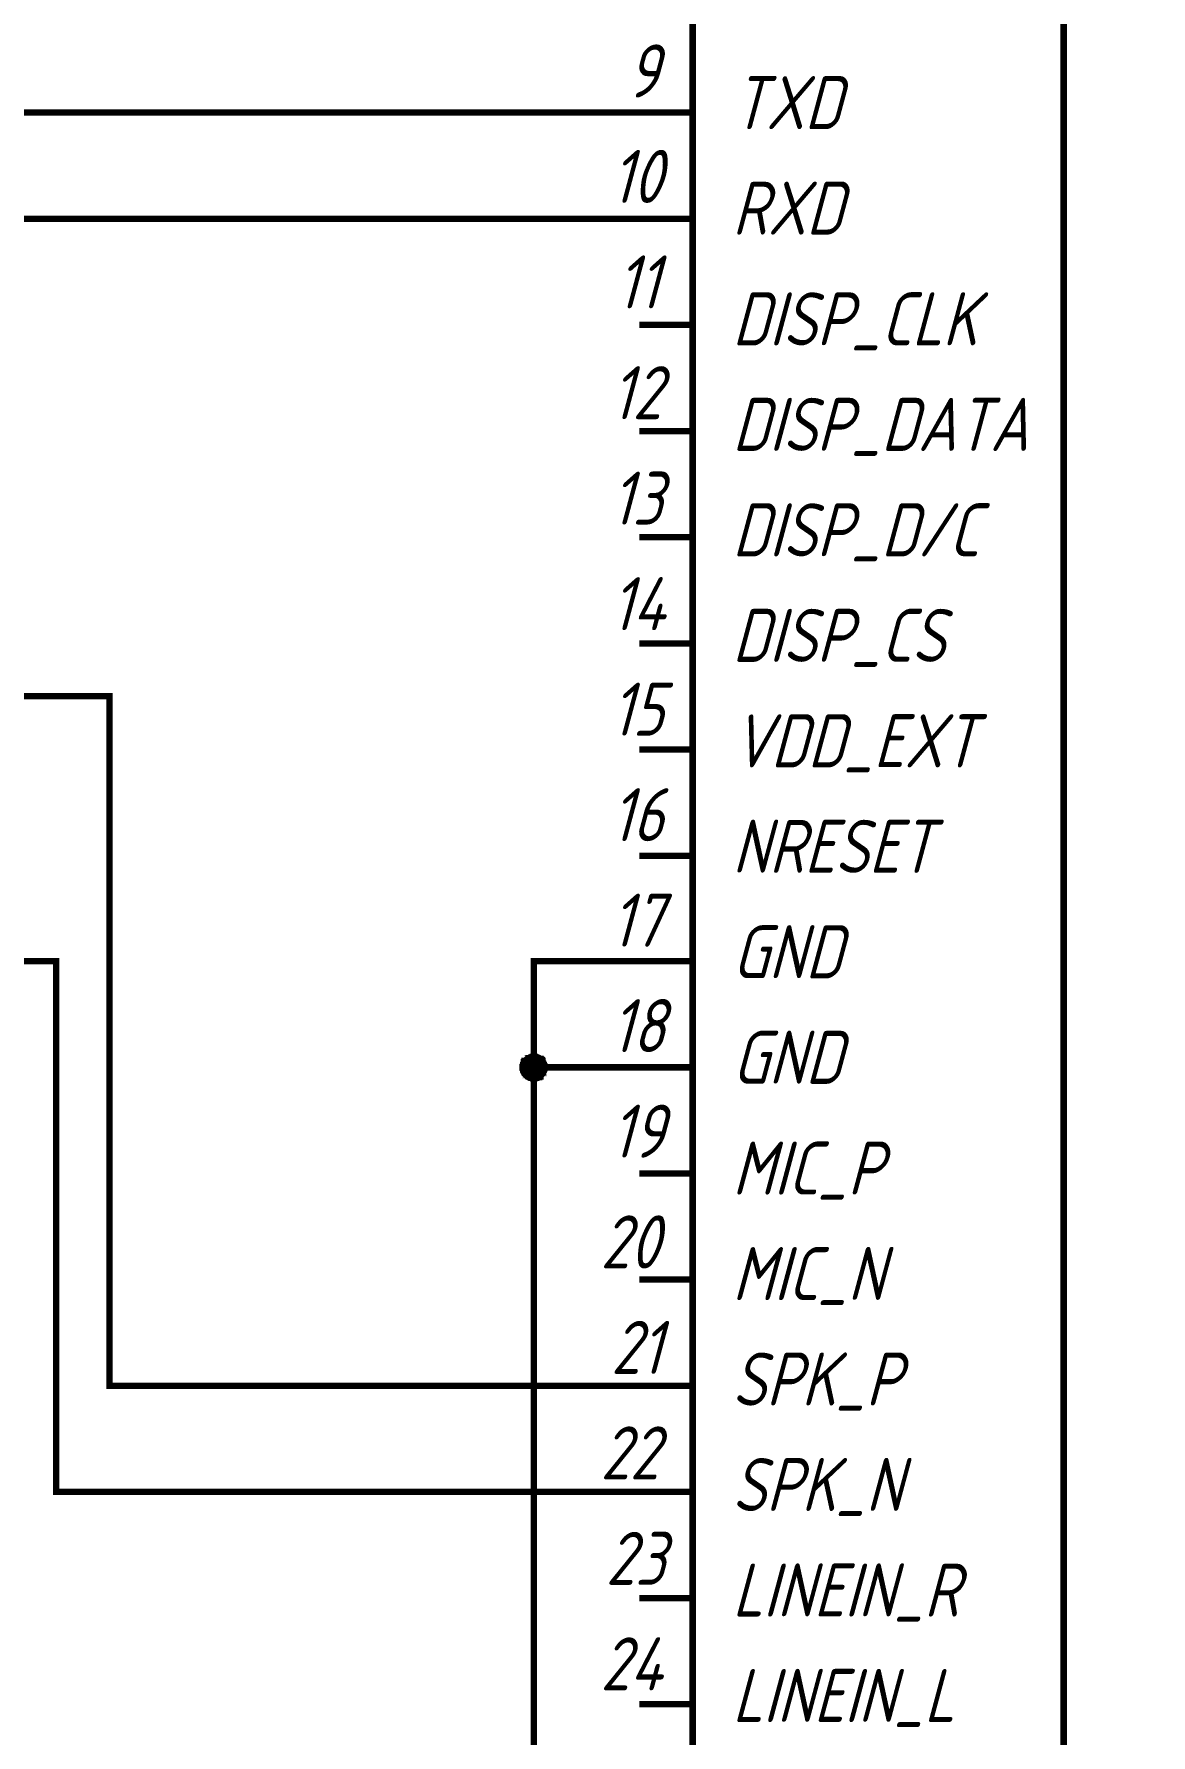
# Model space of a CAD drawing. Header units: millimetres. Extents: x 101 to 942, y 57 to 651.
# Drawn here: x 656.5 to 709.1, y 432.3 to 512.5 of the extents above; entities that cross this region are included whole.
import ezdxf

# ---------------------------------------------------------------- set-up
doc = ezdxf.new("R2010")
doc.units = ezdxf.units.MM
doc.header["$LTSCALE"] = 0.5
doc.layers.add('Sheet', color=255, linetype='Continuous')
doc.styles.add('GOST type A0', font='', dxfattribs={"oblique": 15, "height": 3.5})
doc.styles.get('GOST type A0').set_extended_font_data('GOST type A')

msp = doc.modelspace()

# ---------------------------------------------------------------- linework, layer by layer
at = {"layer": 'Sheet', "color": 7, "const_width": 0.3}
msp.add_lwpolyline([(687.521, 553.796), (745.006, 553.796), (745.006, 378.796), (687.521, 378.796), (687.521, 553.796)], close=True, dxfattribs=at)
at = {"layer": 'Sheet', "color": 7}
for points, const_width in [([(705.005, 553.796), (705.005, 378.796)], 0.3), ([(410.127, 363.791), (410.127, 363.791), (402.612, 363.791), (402.612, 328.778), (587.551, 328.778), (587.551, 508.78), (685.005, 508.78), (685.005, 508.78)], 0.3), ([(687.521, 508.78), (685.005, 508.78)], 0.3), ([(685.005, 503.778), (685.005, 503.778), (572.551, 503.778), (572.551, 333.78), (392.612, 333.78), (392.612, 368.792), (410.127, 368.792), (410.127, 368.792)], 0.3), ([(687.521, 503.778), (685.005, 503.778)], 0.3), ([(687.521, 498.776), (685.005, 498.776)], 0.3), ([(687.521, 493.775), (685.005, 493.775)], 0.3), ([(687.521, 488.773), (685.005, 488.773)], 0.3), ([(687.521, 483.771), (685.005, 483.771)], 0.3), ([(612.551, 473.768), (617.551, 473.768), (617.551, 481.286), (645.036, 481.286), (660.036, 481.286), (660.036, 448.79), (685.005, 448.79)], 0.3), ([(687.521, 478.769), (685.005, 478.769)], 0.3), ([(687.521, 473.768), (685.005, 473.768)], 0.3), ([(612.551, 471.282), (617.551, 471.282), (617.551, 468.797), (645.036, 468.797), (657.521, 468.797), (657.521, 443.788), (685.005, 443.788)], 0.3), ([(685.005, 468.797), (680.036, 468.797), (680.036, 463.795)], 0.3), ([(687.521, 468.797), (685.005, 468.797)], 0.3), ([(679.508, 463.795), (679.508, 463.826), (679.508, 463.857), (679.508, 463.857), (679.508, 463.888), (679.539, 463.919), (679.539, 463.95), (679.539, 463.981), (679.539, 463.981), (679.57, 464.013), (679.57, 464.044), (679.602, 464.044), (679.602, 464.075), (679.602, 464.106), (679.633, 464.106), (679.664, 464.137), (679.664, 464.137), (679.695, 464.168), (679.695, 464.168), (679.726, 464.199), (679.757, 464.199), (679.757, 464.23), (679.788, 464.23), (679.819, 464.23), (679.85, 464.261), (679.85, 464.261), (679.881, 464.261), (679.912, 464.292), (679.943, 464.292), (679.974, 464.292), (679.974, 464.292), (680.005, 464.292), (680.036, 464.292)], 0.3), ([(679.508, 463.795), (679.508, 463.826), (679.508, 463.857), (679.508, 463.857), (679.508, 463.888), (679.539, 463.919), (679.539, 463.95), (679.539, 463.981), (679.539, 463.981), (679.57, 464.013), (679.57, 464.044), (679.602, 464.044), (679.602, 464.075), (679.602, 464.106), (679.633, 464.106), (679.664, 464.137), (679.664, 464.137), (679.695, 464.168), (679.695, 464.168), (679.726, 464.199), (679.757, 464.199), (679.757, 464.23), (679.788, 464.23), (679.819, 464.23), (679.85, 464.261), (679.85, 464.261), (679.881, 464.261), (679.912, 464.292), (679.943, 464.292), (679.974, 464.292), (679.974, 464.292), (680.005, 464.292), (680.036, 464.292)], 0.3), ([(679.508, 463.795), (679.508, 463.826), (679.508, 463.857), (679.508, 463.857), (679.508, 463.888), (679.539, 463.919), (679.539, 463.95), (679.539, 463.981), (679.539, 463.981), (679.57, 464.013), (679.57, 464.044), (679.602, 464.044), (679.602, 464.075), (679.602, 464.106), (679.633, 464.106), (679.664, 464.137), (679.664, 464.137), (679.695, 464.168), (679.695, 464.168), (679.726, 464.199), (679.757, 464.199), (679.757, 464.23), (679.788, 464.23), (679.819, 464.23), (679.85, 464.261), (679.85, 464.261), (679.881, 464.261), (679.912, 464.292), (679.943, 464.292), (679.974, 464.292), (679.974, 464.292), (680.005, 464.292), (680.036, 464.292)], 0.3), ([(679.508, 463.795), (679.508, 463.826), (679.508, 463.857), (679.508, 463.857), (679.508, 463.888), (679.539, 463.919), (679.539, 463.95), (679.539, 463.981), (679.539, 463.981), (679.57, 464.013), (679.57, 464.044), (679.602, 464.044), (679.602, 464.075), (679.602, 464.106), (679.633, 464.106), (679.664, 464.137), (679.664, 464.137), (679.695, 464.168), (679.695, 464.168), (679.726, 464.199), (679.757, 464.199), (679.757, 464.23), (679.788, 464.23), (679.819, 464.23), (679.85, 464.261), (679.85, 464.261), (679.881, 464.261), (679.912, 464.292), (679.943, 464.292), (679.974, 464.292), (679.974, 464.292), (680.005, 464.292), (680.036, 464.292)], 0.3), ([(679.508, 463.795), (679.508, 463.826), (679.508, 463.857), (679.508, 463.857), (679.508, 463.888), (679.539, 463.919), (679.539, 463.95), (679.539, 463.981), (679.539, 463.981), (679.57, 464.013), (679.57, 464.044), (679.602, 464.044), (679.602, 464.075), (679.602, 464.106), (679.633, 464.106), (679.664, 464.137), (679.664, 464.137), (679.695, 464.168), (679.695, 464.168), (679.726, 464.199), (679.757, 464.199), (679.757, 464.23), (679.788, 464.23), (679.819, 464.23), (679.85, 464.261), (679.85, 464.261), (679.881, 464.261), (679.912, 464.292), (679.943, 464.292), (679.974, 464.292), (679.974, 464.292), (680.005, 464.292), (680.036, 464.292)], 0.0991), ([(679.508, 463.795), (679.508, 463.826), (679.508, 463.857), (679.508, 463.857), (679.508, 463.888), (679.539, 463.919), (679.539, 463.95), (679.539, 463.981), (679.539, 463.981), (679.57, 464.013), (679.57, 464.044), (679.602, 464.044), (679.602, 464.075), (679.602, 464.106), (679.633, 464.106), (679.664, 464.137), (679.664, 464.137), (679.695, 464.168), (679.695, 464.168), (679.726, 464.199), (679.757, 464.199), (679.757, 464.23), (679.788, 464.23), (679.819, 464.23), (679.85, 464.261), (679.85, 464.261), (679.881, 464.261), (679.912, 464.292), (679.943, 464.292), (679.974, 464.292), (679.974, 464.292), (680.005, 464.292), (680.036, 464.292)], 0.0991), ([(679.508, 463.795), (679.508, 463.826), (679.508, 463.857), (679.508, 463.857), (679.508, 463.888), (679.539, 463.919), (679.539, 463.95), (679.539, 463.981), (679.539, 463.981), (679.57, 464.013), (679.57, 464.044), (679.602, 464.044), (679.602, 464.075), (679.602, 464.106), (679.633, 464.106), (679.664, 464.137), (679.664, 464.137), (679.695, 464.168), (679.695, 464.168), (679.726, 464.199), (679.757, 464.199), (679.757, 464.23), (679.788, 464.23), (679.819, 464.23), (679.85, 464.261), (679.85, 464.261), (679.881, 464.261), (679.912, 464.292), (679.943, 464.292), (679.974, 464.292), (679.974, 464.292), (680.005, 464.292), (680.036, 464.292)], 0.0991), ([(679.508, 463.795), (679.508, 463.826), (679.508, 463.857), (679.508, 463.857), (679.508, 463.888), (679.539, 463.919), (679.539, 463.95), (679.539, 463.981), (679.539, 463.981), (679.57, 464.013), (679.57, 464.044), (679.602, 464.044), (679.602, 464.075), (679.602, 464.106), (679.633, 464.106), (679.664, 464.137), (679.664, 464.137), (679.695, 464.168), (679.695, 464.168), (679.726, 464.199), (679.757, 464.199), (679.757, 464.23), (679.788, 464.23), (679.819, 464.23), (679.85, 464.261), (679.85, 464.261), (679.881, 464.261), (679.912, 464.292), (679.943, 464.292), (679.974, 464.292), (679.974, 464.292), (680.005, 464.292), (680.036, 464.292)], 0.0991), ([(680.036, 464.292), (680.036, 464.292)], 0.3), ([(680.036, 464.292), (680.067, 464.292), (680.098, 464.292), (680.098, 464.292), (680.129, 464.292), (680.161, 464.292), (680.192, 464.261), (680.223, 464.261), (680.223, 464.261), (680.254, 464.23), (680.285, 464.23), (680.285, 464.23), (680.316, 464.199), (680.347, 464.199), (680.347, 464.168), (680.378, 464.168), (680.378, 464.137), (680.409, 464.137), (680.409, 464.106), (680.44, 464.106), (680.44, 464.075), (680.471, 464.044), (680.471, 464.044), (680.471, 464.013), (680.502, 463.981), (680.502, 463.981), (680.502, 463.95), (680.533, 463.919), (680.533, 463.888), (680.533, 463.857), (680.533, 463.857), (680.533, 463.826), (680.533, 463.795)], 0.3), ([(680.036, 464.292), (680.036, 464.292)], 0.3), ([(680.036, 464.292), (680.067, 464.292), (680.098, 464.292), (680.098, 464.292), (680.129, 464.292), (680.161, 464.292), (680.192, 464.261), (680.223, 464.261), (680.223, 464.261), (680.254, 464.23), (680.285, 464.23), (680.285, 464.23), (680.316, 464.199), (680.347, 464.199), (680.347, 464.168), (680.378, 464.168), (680.378, 464.137), (680.409, 464.137), (680.409, 464.106), (680.44, 464.106), (680.44, 464.075), (680.471, 464.044), (680.471, 464.044), (680.471, 464.013), (680.502, 463.981), (680.502, 463.981), (680.502, 463.95), (680.533, 463.919), (680.533, 463.888), (680.533, 463.857), (680.533, 463.857), (680.533, 463.826), (680.533, 463.795)], 0.3), ([(680.036, 464.292), (680.036, 464.292)], 0.3), ([(680.036, 464.292), (680.067, 464.292), (680.098, 464.292), (680.098, 464.292), (680.129, 464.292), (680.161, 464.292), (680.192, 464.261), (680.223, 464.261), (680.223, 464.261), (680.254, 464.23), (680.285, 464.23), (680.285, 464.23), (680.316, 464.199), (680.347, 464.199), (680.347, 464.168), (680.378, 464.168), (680.378, 464.137), (680.409, 464.137), (680.409, 464.106), (680.44, 464.106), (680.44, 464.075), (680.471, 464.044), (680.471, 464.044), (680.471, 464.013), (680.502, 463.981), (680.502, 463.981), (680.502, 463.95), (680.533, 463.919), (680.533, 463.888), (680.533, 463.857), (680.533, 463.857), (680.533, 463.826), (680.533, 463.795)], 0.3), ([(680.036, 464.292), (680.036, 464.292)], 0.3), ([(680.036, 464.292), (680.067, 464.292), (680.098, 464.292), (680.098, 464.292), (680.129, 464.292), (680.161, 464.292), (680.192, 464.261), (680.223, 464.261), (680.223, 464.261), (680.254, 464.23), (680.285, 464.23), (680.285, 464.23), (680.316, 464.199), (680.347, 464.199), (680.347, 464.168), (680.378, 464.168), (680.378, 464.137), (680.409, 464.137), (680.409, 464.106), (680.44, 464.106), (680.44, 464.075), (680.471, 464.044), (680.471, 464.044), (680.471, 464.013), (680.502, 463.981), (680.502, 463.981), (680.502, 463.95), (680.533, 463.919), (680.533, 463.888), (680.533, 463.857), (680.533, 463.857), (680.533, 463.826), (680.533, 463.795)], 0.3), ([(680.036, 464.292), (680.036, 464.292)], 0.0991), ([(680.036, 464.292), (680.067, 464.292), (680.098, 464.292), (680.098, 464.292), (680.129, 464.292), (680.161, 464.292), (680.192, 464.261), (680.223, 464.261), (680.223, 464.261), (680.254, 464.23), (680.285, 464.23), (680.285, 464.23), (680.316, 464.199), (680.347, 464.199), (680.347, 464.168), (680.378, 464.168), (680.378, 464.137), (680.409, 464.137), (680.409, 464.106), (680.44, 464.106), (680.44, 464.075), (680.471, 464.044), (680.471, 464.044), (680.471, 464.013), (680.502, 463.981), (680.502, 463.981), (680.502, 463.95), (680.533, 463.919), (680.533, 463.888), (680.533, 463.857), (680.533, 463.857), (680.533, 463.826), (680.533, 463.795)], 0.0991), ([(680.036, 464.292), (680.036, 464.292)], 0.0991), ([(680.036, 464.292), (680.067, 464.292), (680.098, 464.292), (680.098, 464.292), (680.129, 464.292), (680.161, 464.292), (680.192, 464.261), (680.223, 464.261), (680.223, 464.261), (680.254, 464.23), (680.285, 464.23), (680.285, 464.23), (680.316, 464.199), (680.347, 464.199), (680.347, 464.168), (680.378, 464.168), (680.378, 464.137), (680.409, 464.137), (680.409, 464.106), (680.44, 464.106), (680.44, 464.075), (680.471, 464.044), (680.471, 464.044), (680.471, 464.013), (680.502, 463.981), (680.502, 463.981), (680.502, 463.95), (680.533, 463.919), (680.533, 463.888), (680.533, 463.857), (680.533, 463.857), (680.533, 463.826), (680.533, 463.795)], 0.0991), ([(680.036, 464.292), (680.036, 464.292)], 0.0991), ([(680.036, 464.292), (680.067, 464.292), (680.098, 464.292), (680.098, 464.292), (680.129, 464.292), (680.161, 464.292), (680.192, 464.261), (680.223, 464.261), (680.223, 464.261), (680.254, 464.23), (680.285, 464.23), (680.285, 464.23), (680.316, 464.199), (680.347, 464.199), (680.347, 464.168), (680.378, 464.168), (680.378, 464.137), (680.409, 464.137), (680.409, 464.106), (680.44, 464.106), (680.44, 464.075), (680.471, 464.044), (680.471, 464.044), (680.471, 464.013), (680.502, 463.981), (680.502, 463.981), (680.502, 463.95), (680.533, 463.919), (680.533, 463.888), (680.533, 463.857), (680.533, 463.857), (680.533, 463.826), (680.533, 463.795)], 0.0991), ([(680.036, 464.292), (680.036, 464.292)], 0.0991), ([(680.036, 464.292), (680.067, 464.292), (680.098, 464.292), (680.098, 464.292), (680.129, 464.292), (680.161, 464.292), (680.192, 464.261), (680.223, 464.261), (680.223, 464.261), (680.254, 464.23), (680.285, 464.23), (680.285, 464.23), (680.316, 464.199), (680.347, 464.199), (680.347, 464.168), (680.378, 464.168), (680.378, 464.137), (680.409, 464.137), (680.409, 464.106), (680.44, 464.106), (680.44, 464.075), (680.471, 464.044), (680.471, 464.044), (680.471, 464.013), (680.502, 463.981), (680.502, 463.981), (680.502, 463.95), (680.533, 463.919), (680.533, 463.888), (680.533, 463.857), (680.533, 463.857), (680.533, 463.826), (680.533, 463.795)], 0.0991), ([(680.036, 463.267), (680.005, 463.267), (679.974, 463.267), (679.974, 463.267), (679.943, 463.267), (679.912, 463.298), (679.881, 463.298), (679.85, 463.298), (679.85, 463.298), (679.819, 463.329), (679.788, 463.329), (679.757, 463.36), (679.757, 463.36), (679.726, 463.36), (679.695, 463.391), (679.695, 463.422), (679.664, 463.422), (679.664, 463.453), (679.633, 463.453), (679.602, 463.484), (679.602, 463.515), (679.602, 463.515), (679.57, 463.547), (679.57, 463.578), (679.539, 463.609), (679.539, 463.609), (679.539, 463.64), (679.539, 463.671), (679.508, 463.702), (679.508, 463.733), (679.508, 463.733), (679.508, 463.764), (679.508, 463.795)], 0.3), ([(679.508, 463.795), (679.508, 463.795)], 0.3), ([(680.036, 463.267), (680.005, 463.267), (679.974, 463.267), (679.974, 463.267), (679.943, 463.267), (679.912, 463.298), (679.881, 463.298), (679.85, 463.298), (679.85, 463.298), (679.819, 463.329), (679.788, 463.329), (679.757, 463.36), (679.757, 463.36), (679.726, 463.36), (679.695, 463.391), (679.695, 463.422), (679.664, 463.422), (679.664, 463.453), (679.633, 463.453), (679.602, 463.484), (679.602, 463.515), (679.602, 463.515), (679.57, 463.547), (679.57, 463.578), (679.539, 463.609), (679.539, 463.609), (679.539, 463.64), (679.539, 463.671), (679.508, 463.702), (679.508, 463.733), (679.508, 463.733), (679.508, 463.764), (679.508, 463.795)], 0.3), ([(679.508, 463.795), (679.508, 463.795)], 0.3), ([(680.036, 463.267), (680.005, 463.267), (679.974, 463.267), (679.974, 463.267), (679.943, 463.267), (679.912, 463.298), (679.881, 463.298), (679.85, 463.298), (679.85, 463.298), (679.819, 463.329), (679.788, 463.329), (679.757, 463.36), (679.757, 463.36), (679.726, 463.36), (679.695, 463.391), (679.695, 463.422), (679.664, 463.422), (679.664, 463.453), (679.633, 463.453), (679.602, 463.484), (679.602, 463.515), (679.602, 463.515), (679.57, 463.547), (679.57, 463.578), (679.539, 463.609), (679.539, 463.609), (679.539, 463.64), (679.539, 463.671), (679.508, 463.702), (679.508, 463.733), (679.508, 463.733), (679.508, 463.764), (679.508, 463.795)], 0.3), ([(679.508, 463.795), (679.508, 463.795)], 0.3), ([(680.036, 463.267), (680.005, 463.267), (679.974, 463.267), (679.974, 463.267), (679.943, 463.267), (679.912, 463.298), (679.881, 463.298), (679.85, 463.298), (679.85, 463.298), (679.819, 463.329), (679.788, 463.329), (679.757, 463.36), (679.757, 463.36), (679.726, 463.36), (679.695, 463.391), (679.695, 463.422), (679.664, 463.422), (679.664, 463.453), (679.633, 463.453), (679.602, 463.484), (679.602, 463.515), (679.602, 463.515), (679.57, 463.547), (679.57, 463.578), (679.539, 463.609), (679.539, 463.609), (679.539, 463.64), (679.539, 463.671), (679.508, 463.702), (679.508, 463.733), (679.508, 463.733), (679.508, 463.764), (679.508, 463.795)], 0.3), ([(679.508, 463.795), (679.508, 463.795)], 0.3), ([(680.036, 463.267), (680.005, 463.267), (679.974, 463.267), (679.974, 463.267), (679.943, 463.267), (679.912, 463.298), (679.881, 463.298), (679.85, 463.298), (679.85, 463.298), (679.819, 463.329), (679.788, 463.329), (679.757, 463.36), (679.757, 463.36), (679.726, 463.36), (679.695, 463.391), (679.695, 463.422), (679.664, 463.422), (679.664, 463.453), (679.633, 463.453), (679.602, 463.484), (679.602, 463.515), (679.602, 463.515), (679.57, 463.547), (679.57, 463.578), (679.539, 463.609), (679.539, 463.609), (679.539, 463.64), (679.539, 463.671), (679.508, 463.702), (679.508, 463.733), (679.508, 463.733), (679.508, 463.764), (679.508, 463.795)], 0.0991), ([(679.508, 463.795), (679.508, 463.795)], 0.0991), ([(680.036, 463.267), (680.005, 463.267), (679.974, 463.267), (679.974, 463.267), (679.943, 463.267), (679.912, 463.298), (679.881, 463.298), (679.85, 463.298), (679.85, 463.298), (679.819, 463.329), (679.788, 463.329), (679.757, 463.36), (679.757, 463.36), (679.726, 463.36), (679.695, 463.391), (679.695, 463.422), (679.664, 463.422), (679.664, 463.453), (679.633, 463.453), (679.602, 463.484), (679.602, 463.515), (679.602, 463.515), (679.57, 463.547), (679.57, 463.578), (679.539, 463.609), (679.539, 463.609), (679.539, 463.64), (679.539, 463.671), (679.508, 463.702), (679.508, 463.733), (679.508, 463.733), (679.508, 463.764), (679.508, 463.795)], 0.0991), ([(679.508, 463.795), (679.508, 463.795)], 0.0991), ([(680.036, 463.267), (680.005, 463.267), (679.974, 463.267), (679.974, 463.267), (679.943, 463.267), (679.912, 463.298), (679.881, 463.298), (679.85, 463.298), (679.85, 463.298), (679.819, 463.329), (679.788, 463.329), (679.757, 463.36), (679.757, 463.36), (679.726, 463.36), (679.695, 463.391), (679.695, 463.422), (679.664, 463.422), (679.664, 463.453), (679.633, 463.453), (679.602, 463.484), (679.602, 463.515), (679.602, 463.515), (679.57, 463.547), (679.57, 463.578), (679.539, 463.609), (679.539, 463.609), (679.539, 463.64), (679.539, 463.671), (679.508, 463.702), (679.508, 463.733), (679.508, 463.733), (679.508, 463.764), (679.508, 463.795)], 0.0991), ([(679.508, 463.795), (679.508, 463.795)], 0.0991), ([(680.036, 463.267), (680.005, 463.267), (679.974, 463.267), (679.974, 463.267), (679.943, 463.267), (679.912, 463.298), (679.881, 463.298), (679.85, 463.298), (679.85, 463.298), (679.819, 463.329), (679.788, 463.329), (679.757, 463.36), (679.757, 463.36), (679.726, 463.36), (679.695, 463.391), (679.695, 463.422), (679.664, 463.422), (679.664, 463.453), (679.633, 463.453), (679.602, 463.484), (679.602, 463.515), (679.602, 463.515), (679.57, 463.547), (679.57, 463.578), (679.539, 463.609), (679.539, 463.609), (679.539, 463.64), (679.539, 463.671), (679.508, 463.702), (679.508, 463.733), (679.508, 463.733), (679.508, 463.764), (679.508, 463.795)], 0.0991), ([(679.508, 463.795), (679.508, 463.795)], 0.0991), ([(680.036, 408.776), (680.036, 463.795), (685.005, 463.795), (685.005, 463.795)], 0.3), ([(680.533, 463.795), (680.533, 463.764), (680.533, 463.733), (680.533, 463.733), (680.533, 463.702), (680.533, 463.671), (680.502, 463.64), (680.502, 463.609), (680.502, 463.609), (680.471, 463.578), (680.471, 463.547), (680.471, 463.515), (680.44, 463.515), (680.44, 463.484), (680.409, 463.453), (680.409, 463.453), (680.378, 463.422), (680.378, 463.422), (680.347, 463.391), (680.347, 463.36), (680.316, 463.36), (680.285, 463.36), (680.285, 463.329), (680.254, 463.329), (680.223, 463.298), (680.223, 463.298), (680.192, 463.298), (680.161, 463.298), (680.129, 463.267), (680.098, 463.267), (680.098, 463.267), (680.067, 463.267), (680.036, 463.267)], 0.3), ([(680.533, 463.795), (680.533, 463.764), (680.533, 463.733), (680.533, 463.733), (680.533, 463.702), (680.533, 463.671), (680.502, 463.64), (680.502, 463.609), (680.502, 463.609), (680.471, 463.578), (680.471, 463.547), (680.471, 463.515), (680.44, 463.515), (680.44, 463.484), (680.409, 463.453), (680.409, 463.453), (680.378, 463.422), (680.378, 463.422), (680.347, 463.391), (680.347, 463.36), (680.316, 463.36), (680.285, 463.36), (680.285, 463.329), (680.254, 463.329), (680.223, 463.298), (680.223, 463.298), (680.192, 463.298), (680.161, 463.298), (680.129, 463.267), (680.098, 463.267), (680.098, 463.267), (680.067, 463.267), (680.036, 463.267)], 0.3), ([(680.533, 463.795), (680.533, 463.764), (680.533, 463.733), (680.533, 463.733), (680.533, 463.702), (680.533, 463.671), (680.502, 463.64), (680.502, 463.609), (680.502, 463.609), (680.471, 463.578), (680.471, 463.547), (680.471, 463.515), (680.44, 463.515), (680.44, 463.484), (680.409, 463.453), (680.409, 463.453), (680.378, 463.422), (680.378, 463.422), (680.347, 463.391), (680.347, 463.36), (680.316, 463.36), (680.285, 463.36), (680.285, 463.329), (680.254, 463.329), (680.223, 463.298), (680.223, 463.298), (680.192, 463.298), (680.161, 463.298), (680.129, 463.267), (680.098, 463.267), (680.098, 463.267), (680.067, 463.267), (680.036, 463.267)], 0.3), ([(680.533, 463.795), (680.533, 463.764), (680.533, 463.733), (680.533, 463.733), (680.533, 463.702), (680.533, 463.671), (680.502, 463.64), (680.502, 463.609), (680.502, 463.609), (680.471, 463.578), (680.471, 463.547), (680.471, 463.515), (680.44, 463.515), (680.44, 463.484), (680.409, 463.453), (680.409, 463.453), (680.378, 463.422), (680.378, 463.422), (680.347, 463.391), (680.347, 463.36), (680.316, 463.36), (680.285, 463.36), (680.285, 463.329), (680.254, 463.329), (680.223, 463.298), (680.223, 463.298), (680.192, 463.298), (680.161, 463.298), (680.129, 463.267), (680.098, 463.267), (680.098, 463.267), (680.067, 463.267), (680.036, 463.267)], 0.3), ([(680.533, 463.795), (680.533, 463.764), (680.533, 463.733), (680.533, 463.733), (680.533, 463.702), (680.533, 463.671), (680.502, 463.64), (680.502, 463.609), (680.502, 463.609), (680.471, 463.578), (680.471, 463.547), (680.471, 463.515), (680.44, 463.515), (680.44, 463.484), (680.409, 463.453), (680.409, 463.453), (680.378, 463.422), (680.378, 463.422), (680.347, 463.391), (680.347, 463.36), (680.316, 463.36), (680.285, 463.36), (680.285, 463.329), (680.254, 463.329), (680.223, 463.298), (680.223, 463.298), (680.192, 463.298), (680.161, 463.298), (680.129, 463.267), (680.098, 463.267), (680.098, 463.267), (680.067, 463.267), (680.036, 463.267)], 0.0991), ([(680.533, 463.795), (680.533, 463.764), (680.533, 463.733), (680.533, 463.733), (680.533, 463.702), (680.533, 463.671), (680.502, 463.64), (680.502, 463.609), (680.502, 463.609), (680.471, 463.578), (680.471, 463.547), (680.471, 463.515), (680.44, 463.515), (680.44, 463.484), (680.409, 463.453), (680.409, 463.453), (680.378, 463.422), (680.378, 463.422), (680.347, 463.391), (680.347, 463.36), (680.316, 463.36), (680.285, 463.36), (680.285, 463.329), (680.254, 463.329), (680.223, 463.298), (680.223, 463.298), (680.192, 463.298), (680.161, 463.298), (680.129, 463.267), (680.098, 463.267), (680.098, 463.267), (680.067, 463.267), (680.036, 463.267)], 0.0991), ([(680.533, 463.795), (680.533, 463.764), (680.533, 463.733), (680.533, 463.733), (680.533, 463.702), (680.533, 463.671), (680.502, 463.64), (680.502, 463.609), (680.502, 463.609), (680.471, 463.578), (680.471, 463.547), (680.471, 463.515), (680.44, 463.515), (680.44, 463.484), (680.409, 463.453), (680.409, 463.453), (680.378, 463.422), (680.378, 463.422), (680.347, 463.391), (680.347, 463.36), (680.316, 463.36), (680.285, 463.36), (680.285, 463.329), (680.254, 463.329), (680.223, 463.298), (680.223, 463.298), (680.192, 463.298), (680.161, 463.298), (680.129, 463.267), (680.098, 463.267), (680.098, 463.267), (680.067, 463.267), (680.036, 463.267)], 0.0991), ([(680.533, 463.795), (680.533, 463.764), (680.533, 463.733), (680.533, 463.733), (680.533, 463.702), (680.533, 463.671), (680.502, 463.64), (680.502, 463.609), (680.502, 463.609), (680.471, 463.578), (680.471, 463.547), (680.471, 463.515), (680.44, 463.515), (680.44, 463.484), (680.409, 463.453), (680.409, 463.453), (680.378, 463.422), (680.378, 463.422), (680.347, 463.391), (680.347, 463.36), (680.316, 463.36), (680.285, 463.36), (680.285, 463.329), (680.254, 463.329), (680.223, 463.298), (680.223, 463.298), (680.192, 463.298), (680.161, 463.298), (680.129, 463.267), (680.098, 463.267), (680.098, 463.267), (680.067, 463.267), (680.036, 463.267)], 0.0991), ([(680.533, 463.795), (680.533, 463.795), (680.533, 463.795), (680.533, 463.795), (680.533, 463.795), (680.533, 463.795), (680.533, 463.795), (680.533, 463.795), (680.533, 463.795), (680.533, 463.795), (680.533, 463.795), (680.533, 463.795), (680.533, 463.795), (680.533, 463.795), (680.533, 463.795), (680.533, 463.795), (680.533, 463.795), (680.533, 463.795), (680.533, 463.795), (680.533, 463.795), (680.533, 463.795), (680.533, 463.795), (680.533, 463.795), (680.533, 463.795), (680.533, 463.795), (680.533, 463.795), (680.533, 463.795), (680.533, 463.795), (680.533, 463.795), (680.533, 463.795), (680.533, 463.795), (680.533, 463.795), (680.533, 463.795)], 0.3), ([(680.533, 463.795), (680.533, 463.795)], 0.3), ([(680.533, 463.795), (680.533, 463.795), (680.533, 463.795), (680.533, 463.795), (680.533, 463.795), (680.533, 463.795), (680.533, 463.795), (680.533, 463.795), (680.533, 463.795), (680.533, 463.795), (680.533, 463.795), (680.533, 463.795), (680.533, 463.795), (680.533, 463.795), (680.533, 463.795), (680.533, 463.795), (680.533, 463.795), (680.533, 463.795), (680.533, 463.795), (680.533, 463.795), (680.533, 463.795), (680.533, 463.795), (680.533, 463.795), (680.533, 463.795), (680.533, 463.795), (680.533, 463.795), (680.533, 463.795), (680.533, 463.795), (680.533, 463.795), (680.533, 463.795), (680.533, 463.795), (680.533, 463.795), (680.533, 463.795)], 0.3), ([(680.533, 463.795), (680.533, 463.795)], 0.3), ([(680.533, 463.795), (680.533, 463.795), (680.533, 463.795), (680.533, 463.795), (680.533, 463.795), (680.533, 463.795), (680.533, 463.795), (680.533, 463.795), (680.533, 463.795), (680.533, 463.795), (680.533, 463.795), (680.533, 463.795), (680.533, 463.795), (680.533, 463.795), (680.533, 463.795), (680.533, 463.795), (680.533, 463.795), (680.533, 463.795), (680.533, 463.795), (680.533, 463.795), (680.533, 463.795), (680.533, 463.795), (680.533, 463.795), (680.533, 463.795), (680.533, 463.795), (680.533, 463.795), (680.533, 463.795), (680.533, 463.795), (680.533, 463.795), (680.533, 463.795), (680.533, 463.795), (680.533, 463.795), (680.533, 463.795)], 0.3), ([(680.533, 463.795), (680.533, 463.795)], 0.3), ([(680.533, 463.795), (680.533, 463.795), (680.533, 463.795), (680.533, 463.795), (680.533, 463.795), (680.533, 463.795), (680.533, 463.795), (680.533, 463.795), (680.533, 463.795), (680.533, 463.795), (680.533, 463.795), (680.533, 463.795), (680.533, 463.795), (680.533, 463.795), (680.533, 463.795), (680.533, 463.795), (680.533, 463.795), (680.533, 463.795), (680.533, 463.795), (680.533, 463.795), (680.533, 463.795), (680.533, 463.795), (680.533, 463.795), (680.533, 463.795), (680.533, 463.795), (680.533, 463.795), (680.533, 463.795), (680.533, 463.795), (680.533, 463.795), (680.533, 463.795), (680.533, 463.795), (680.533, 463.795), (680.533, 463.795)], 0.3), ([(680.533, 463.795), (680.533, 463.795)], 0.3), ([(680.533, 463.795), (680.533, 463.795), (680.533, 463.795), (680.533, 463.795), (680.533, 463.795), (680.533, 463.795), (680.533, 463.795), (680.533, 463.795), (680.533, 463.795), (680.533, 463.795), (680.533, 463.795), (680.533, 463.795), (680.533, 463.795), (680.533, 463.795), (680.533, 463.795), (680.533, 463.795), (680.533, 463.795), (680.533, 463.795), (680.533, 463.795), (680.533, 463.795), (680.533, 463.795), (680.533, 463.795), (680.533, 463.795), (680.533, 463.795), (680.533, 463.795), (680.533, 463.795), (680.533, 463.795), (680.533, 463.795), (680.533, 463.795), (680.533, 463.795), (680.533, 463.795), (680.533, 463.795), (680.533, 463.795)], 0.0991), ([(680.533, 463.795), (680.533, 463.795)], 0.0991), ([(680.533, 463.795), (680.533, 463.795), (680.533, 463.795), (680.533, 463.795), (680.533, 463.795), (680.533, 463.795), (680.533, 463.795), (680.533, 463.795), (680.533, 463.795), (680.533, 463.795), (680.533, 463.795), (680.533, 463.795), (680.533, 463.795), (680.533, 463.795), (680.533, 463.795), (680.533, 463.795), (680.533, 463.795), (680.533, 463.795), (680.533, 463.795), (680.533, 463.795), (680.533, 463.795), (680.533, 463.795), (680.533, 463.795), (680.533, 463.795), (680.533, 463.795), (680.533, 463.795), (680.533, 463.795), (680.533, 463.795), (680.533, 463.795), (680.533, 463.795), (680.533, 463.795), (680.533, 463.795), (680.533, 463.795)], 0.0991), ([(680.533, 463.795), (680.533, 463.795)], 0.0991), ([(680.533, 463.795), (680.533, 463.795), (680.533, 463.795), (680.533, 463.795), (680.533, 463.795), (680.533, 463.795), (680.533, 463.795), (680.533, 463.795), (680.533, 463.795), (680.533, 463.795), (680.533, 463.795), (680.533, 463.795), (680.533, 463.795), (680.533, 463.795), (680.533, 463.795), (680.533, 463.795), (680.533, 463.795), (680.533, 463.795), (680.533, 463.795), (680.533, 463.795), (680.533, 463.795), (680.533, 463.795), (680.533, 463.795), (680.533, 463.795), (680.533, 463.795), (680.533, 463.795), (680.533, 463.795), (680.533, 463.795), (680.533, 463.795), (680.533, 463.795), (680.533, 463.795), (680.533, 463.795), (680.533, 463.795)], 0.0991), ([(680.533, 463.795), (680.533, 463.795)], 0.0991), ([(680.533, 463.795), (680.533, 463.795), (680.533, 463.795), (680.533, 463.795), (680.533, 463.795), (680.533, 463.795), (680.533, 463.795), (680.533, 463.795), (680.533, 463.795), (680.533, 463.795), (680.533, 463.795), (680.533, 463.795), (680.533, 463.795), (680.533, 463.795), (680.533, 463.795), (680.533, 463.795), (680.533, 463.795), (680.533, 463.795), (680.533, 463.795), (680.533, 463.795), (680.533, 463.795), (680.533, 463.795), (680.533, 463.795), (680.533, 463.795), (680.533, 463.795), (680.533, 463.795), (680.533, 463.795), (680.533, 463.795), (680.533, 463.795), (680.533, 463.795), (680.533, 463.795), (680.533, 463.795), (680.533, 463.795)], 0.0991), ([(680.533, 463.795), (680.533, 463.795)], 0.0991), ([(687.521, 463.795), (685.005, 463.795)], 0.3), ([(687.521, 458.793), (685.005, 458.793)], 0.3), ([(687.521, 453.792), (685.005, 453.792)], 0.3), ([(687.521, 448.79), (685.005, 448.79)], 0.3), ([(687.521, 443.788), (685.005, 443.788)], 0.3), ([(687.521, 438.786), (685.005, 438.786)], 0.3), ([(687.521, 433.784), (685.005, 433.784)], 0.3)]:
    msp.add_lwpolyline(points, dxfattribs=dict(at, const_width=const_width))
at = {"layer": 'Sheet', "color": 7, "const_width": 0.508}
msp.add_lwpolyline([(679.809, 463.797, 1), (680.317, 463.797, 1)], format="xyb", close=True, dxfattribs=at)

# ---------------------------------------------------------------- texts
at = {"layer": 'Sheet', "color": 7, "style": 'GOST type A0', "oblique": 15}
for s, p in [('9', (684.415, 509.495)), ('TXD', (689.384, 508.003)), ('10', (683.67, 504.524)), ('RXD', (689.384, 503.033)), ('11', (683.918, 499.553)), ('DISP_CLK', (689.384, 497.813)), ('12', (683.67, 494.334)), ('DISP_DATA', (689.384, 492.843)), ('13', (683.67, 489.363)), ('DISP_D/C', (689.384, 487.872)), ('14', (683.67, 484.392)), ('DISP_CS', (689.384, 482.901)), ('15', (683.67, 479.422)), ('VDD_EXT', (689.384, 477.931)), ('16', (683.67, 474.451)), ('NRESET', (689.384, 472.96)), ('17', (683.67, 469.48)), ('GND', (689.384, 467.989)), ('18', (683.67, 464.51)), ('GND', (689.384, 463.018)), ('19', (683.67, 459.539)), ('MIC_P', (689.384, 457.799)), ('20', (683.173, 454.32)), ('MIC_N', (689.384, 452.828)), ('21', (683.67, 449.349)), ('SPK_P', (689.384, 447.858)), ('22', (683.173, 444.378)), ('SPK_N', (689.384, 442.887)), ('23', (683.421, 439.408)), ('LINEIN_R', (689.384, 437.916)), ('24', (683.173, 434.437)), ('LINEIN_L', (689.384, 432.946))]:
    msp.add_text(s, height=2.5, dxfattribs=at).set_placement(p)

doc.saveas('drawing.dxf')
